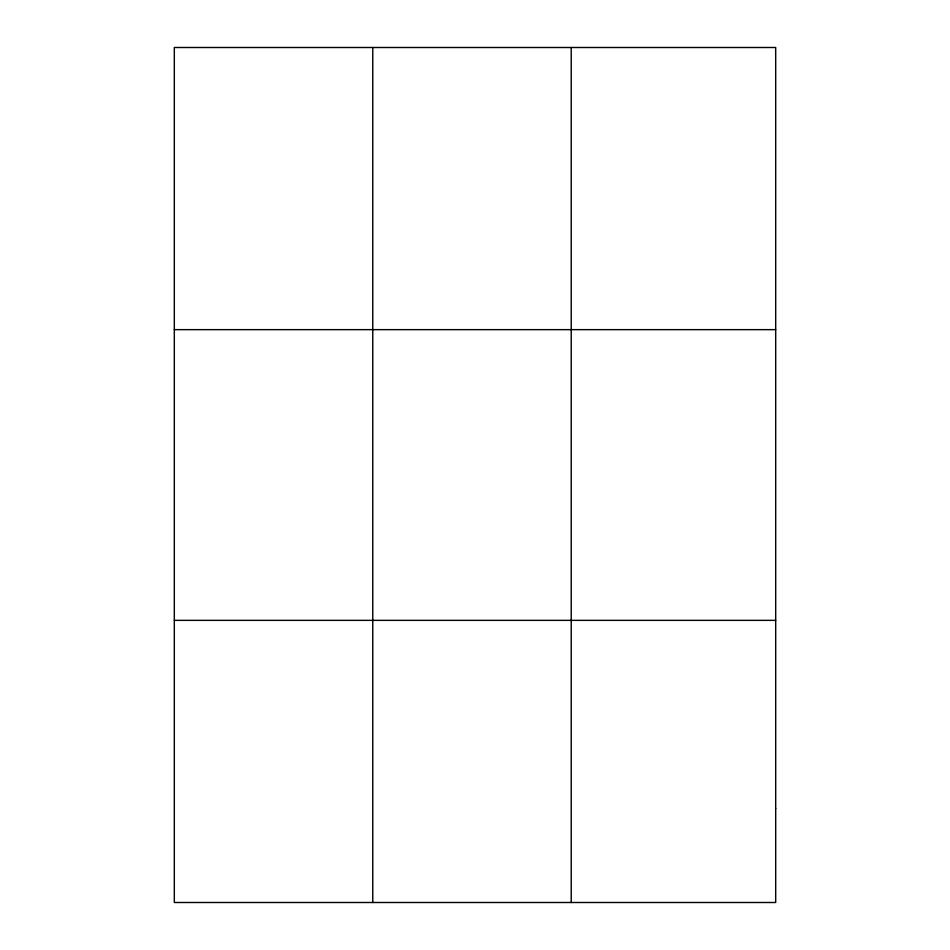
<?xml version="1.0" encoding="UTF-8"?>
<svg xmlns="http://www.w3.org/2000/svg" width="950" height="950" viewBox="0 0 950 950"><rect width="100%" height="100%" fill="white"/><g stroke="black" fill="none" stroke-linecap="round" stroke-linejoin="round"><path stroke-width="1.43" d="M372.768 47.5L372.768 902.5M571.223 47.5L571.223 902.5M174.313 329.65L775.687 329.65M174.313 620.35L775.687 620.35M775.687 808.45L775.687 902.5L174.313 902.5L174.313 47.5L775.687 47.5L775.687 808.45"/></g></svg>
